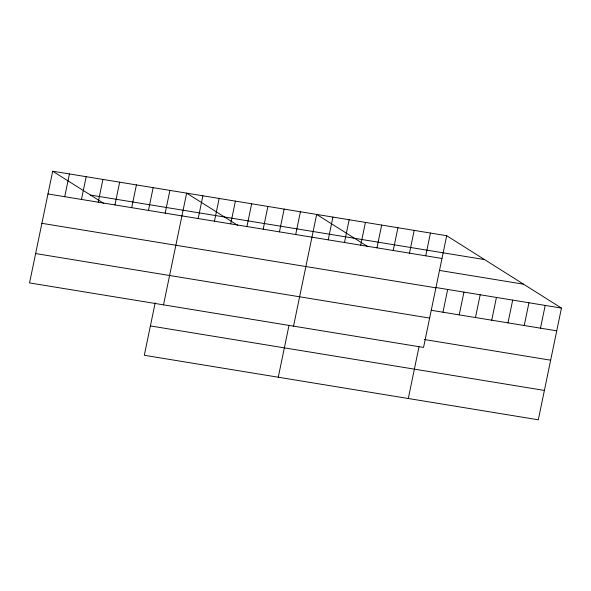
<?xml version="1.0" encoding="UTF-8"?>
<svg xmlns="http://www.w3.org/2000/svg" width="591" height="591" viewBox="0 0 591 591"><rect width="100%" height="100%" fill="white"/><g stroke="black" fill="none" stroke-linecap="round" stroke-linejoin="round"><path stroke-width="0.89" d="M52.688 171.205L29.55 282.919L423.555 347.427L446.693 235.713L52.688 171.205L103.794 203.43M64.715 196.7L69.428 173.946M81.462 199.44L86.175 176.687M98.209 202.181L102.923 179.428M114.957 204.929L119.663 182.168M131.697 207.67L136.41 184.909M148.444 210.411L153.158 187.657M165.192 213.152L169.905 190.398M155.182 302.799L144.307 355.287L538.312 419.795L561.45 308.081L446.693 235.713M163.515 304.853L186.645 193.139L237.759 225.363M198.184 218.552L202.898 195.798M214.437 221.219L219.15 198.458M230.689 223.878L235.403 201.117M246.942 226.538L251.655 203.784M263.194 229.197L267.908 206.444M279.447 231.857L284.16 209.103M295.699 234.524L300.413 211.763M278.272 377.221L288.955 325.626M293.535 326.143L316.665 214.43L367.779 246.654M328.212 239.843L332.918 217.089M344.464 242.502L349.17 219.749M360.717 245.169L365.423 222.408M376.969 247.828L381.683 225.068M393.222 250.488L397.935 227.734M409.474 253.147L414.188 230.394M425.727 255.807L430.44 233.053M408.292 398.511L418.982 346.91M442.969 312.211L447.683 289.457M459.222 314.87L463.935 292.117M475.474 317.53L480.188 294.776M491.727 320.196L496.44 297.436M507.979 322.856L512.692 300.095M524.232 325.515L528.945 302.762M540.484 328.175L545.197 305.421M90.556 195.082L484.561 259.597M47.974 193.959L441.979 258.474M439.608 270.449L523.582 284.197M435.944 287.529L561.45 308.081M41.895 223.317L435.899 287.824M431.231 310.29L556.737 330.834M35.63 253.561L429.635 318.076M424.249 339.5L550.657 360.192M150.387 325.929L544.392 390.437"/></g></svg>
